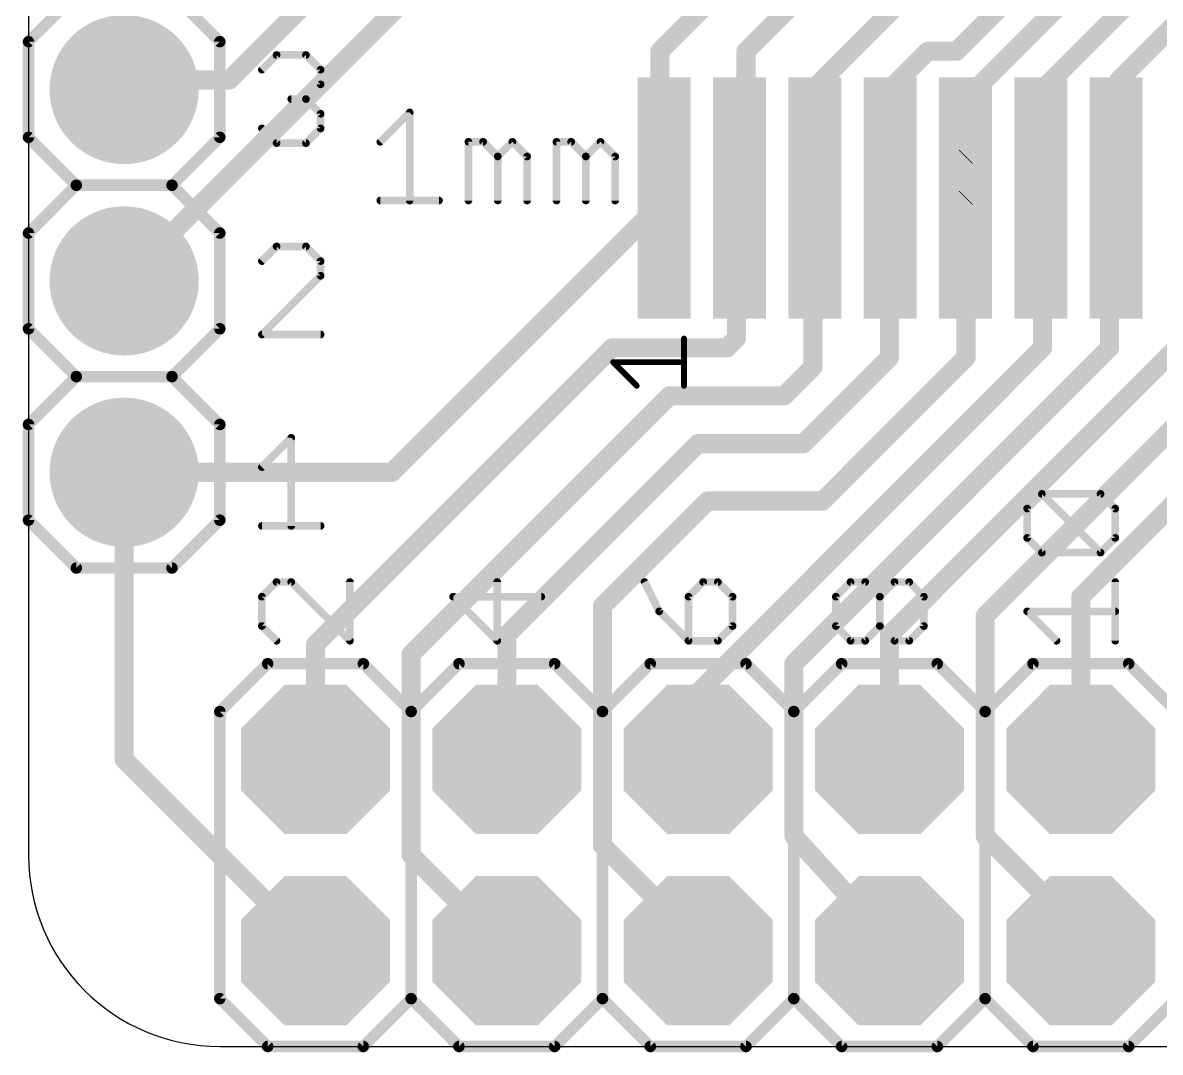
# Model space of a CAD drawing. Extents: x -28 to 28, y -5.2 to 53.3.
# Drawn here: x -28.02 to -12.92, y -5.16 to 8.51 of the extents above; entities that cross this region are included whole.
import ezdxf

# ---------------------------------------------------------------- set-up
doc = ezdxf.new("R2010")
doc.units = 0
for name, color, linetype in [('1', 12, 'CONTINUOUS'), ('17', 110, 'CONTINUOUS'), ('20', 53, 'CONTINUOUS'), ('21', 40, 'CONTINUOUS'), ('29', 253, 'CONTINUOUS'), ('51', 253, 'CONTINUOUS')]:
    doc.layers.add(name, color=color, linetype=linetype)

# ---------------------------------------------------------------- blocks, each defined once
blk = doc.blocks.new('RECT')
blk.add_solid([(-0.5, -0.5), (0.5, -0.5), (-0.5, 0.5), (0.5, 0.5)])
blk = doc.blocks.new('OCTAGONP')
at = {"const_width": 0.5}
blk.add_lwpolyline([(-0.25, -0.1036), (-0.25, 0.1036), (-0.1036, 0.25), (0.1036, 0.25), (0.25, 0.1036), (0.25, -0.1036), (0.1036, -0.25), (-0.1036, -0.25), (-0.25, -0.1036), (-0.25, 0.1036)], dxfattribs=at)
blk = doc.blocks.new('ROUNDP')
at = {"const_width": 0.5}
blk.add_lwpolyline([(0, -0.25, 1), (0, 0.25, 1), (0, -0.25)], format="xyb", dxfattribs=at)

msp = doc.modelspace()

# ---------------------------------------------------------------- linework, layer by layer
at = {"layer": '1', "const_width": 0.254}
for points in [[(-16.256, 11.43), (-19.558, 8.128)], [(-13.2, 10.549), (-15.621, 8.128)], [(-22.733, 10.287), (-25.273, 7.747)], [(-13.208, 9.779), (-15.494, 7.493)], [(-22.098, 9.652), (-26.67, 5.08)], [(-17.145, 9.398), (-18.415, 8.128)], [(-12.954, 9.144), (-14.478, 7.62)], [(-16.383, 8.763), (-17.526, 7.62)], [(-12.573, 8.636), (-13.462, 7.747)], [(-19.558, 8.128), (-19.558, 6.096)], [(-18.415, 8.128), (-18.415, 6.731)], [(-16.002, 8.128), (-16.51, 7.62)], [(-15.621, 8.128), (-16.002, 8.128)], [(-26.543, 7.747), (-26.67, 7.62)], [(-25.273, 7.747), (-26.543, 7.747)], [(-13.462, 7.747), (-13.462, 6.477)], [(-17.526, 7.62), (-17.526, 6.206)], [(-16.51, 7.62), (-16.51, 6.223)], [(-14.478, 7.62), (-14.478, 6.477)], [(-15.494, 7.493), (-15.494, 6.731)], [(-18.415, 6.731), (-18.542, 6.731)], [(-18.542, 6.731), (-18.542, 6.222)], [(-18.415, 6.731), (-18.415, 6.604)], [(-15.494, 6.731), (-15.5, 6.725)], [(-15.5, 6.725), (-15.5, 6.18)], [(-15.494, 6.731), (-15.494, 6.477)], [(-14.478, 6.477), (-14.605, 6.35)], [(-13.462, 6.477), (-13.589, 6.35)], [(-13.462, 6.477), (-13.5, 6.439)], [(-13.5, 6.439), (-13.5, 6.18)], [(-13.462, 6.477), (-13.462, 5.969)], [(-18.542, 6.222), (-18.542, 6.223)], [(-18.542, 6.222), (-18.5, 6.18)], [(-18.542, 6.222), (-18.542, 4.318)], [(-17.526, 6.206), (-17.526, 6.223)], [(-16.51, 6.223), (-16.51, 6.096)], [(-16.51, 6.223), (-16.5, 6.213)], [(-16.51, 6.223), (-16.51, 4.064)], [(-15.494, 6.186), (-15.494, 6.223)], [(-14.605, 6.35), (-14.5, 6.245)], [(-14.562, 6.18), (-14.605, 6.223)], [(-14.5, 6.245), (-14.5, 6.18)], [(-13.589, 6.35), (-13.589, 4.191)], [(-19.558, 6.096), (-23.114, 2.54)], [(-19.558, 6.096), (-19.5, 6.154)], [(-19.558, 6.096), (-19.558, 5.969)], [(-19.5, 6.18), (-19.5, 6.027)], [(-19.5, 6.154), (-19.5, 6.18)], [(-17.526, 6.206), (-17.526, 3.937)], [(-17.526, 6.206), (-17.5, 6.18)], [(-17.5, 6.18), (-17.5, 6.197)], [(-16.51, 6.096), (-16.5, 6.106)], [(-16.5, 6.213), (-16.5, 6.18)], [(-16.5, 6.18), (-16.5, 6.106)], [(-15.5, 6.18), (-15.494, 6.186)], [(-15.494, 6.186), (-15.494, 4.064)], [(-14.5, 6.18), (-14.562, 6.18)], [(-14.562, 6.18), (-14.478, 6.096)], [(-14.478, 6.096), (-14.478, 4.191)], [(-13.5, 6.18), (-13.5, 6.007)], [(-19.558, 5.969), (-19.5, 6.027)], [(-13.462, 5.969), (-13.5, 6.007)], [(-12.446, 4.445), (-16.51, 0.381)], [(-11.43, 4.445), (-15.24, 0.635)], [(-18.542, 4.318), (-18.669, 4.191)], [(-10.541, 4.318), (-13.97, 0.889)], [(-20.193, 4.191), (-24.13, 0.254)], [(-18.669, 4.191), (-20.193, 4.191)], [(-14.478, 4.191), (-19.05, -0.381)], [(-13.589, 4.191), (-17.78, 0)], [(-16.51, 4.064), (-17.653, 2.921)], [(-15.494, 4.064), (-17.399, 2.159)], [(-17.526, 3.937), (-17.907, 3.556)], [(-19.431, 3.556), (-22.86, 0.127)], [(-17.907, 3.556), (-19.431, 3.556)], [(-19.05, 2.921), (-21.59, 0.381)], [(-17.653, 2.921), (-19.05, 2.921)], [(-23.114, 2.54), (-26.67, 2.54)], [(-26.67, 2.54), (-26.67, -1.27)], [(-18.923, 2.159), (-20.32, 0.762)], [(-17.399, 2.159), (-18.923, 2.159)], [(-13.97, 0.889), (-13.97, -1.27)], [(-20.32, 0.762), (-20.32, -2.413)], [(-15.24, 0.635), (-15.24, -2.286)], [(-21.59, 0.381), (-21.59, -1.27)], [(-16.51, 0.381), (-16.51, -1.27)], [(-24.13, 0.254), (-24.13, -1.27)], [(-22.86, 0.127), (-22.86, -2.54)], [(-17.78, 0), (-17.78, -2.286)], [(-19.05, -0.381), (-19.05, -1.27)], [(-26.67, -1.27), (-24.13, -3.81)], [(-17.78, -2.286), (-16.51, -3.683)], [(-15.24, -2.286), (-13.97, -3.556)], [(-22.86, -2.54), (-21.59, -3.81)], [(-20.32, -2.413), (-19.05, -3.683)], [(-13.97, -3.556), (-13.97, -3.81)], [(-19.05, -3.683), (-19.05, -3.81)], [(-16.51, -3.683), (-16.51, -3.81)]]:
    msp.add_lwpolyline(points, dxfattribs=at)
at = {"layer": '1', "const_width": 0.127}
for points in [[(-19.4945, 8.128, 1), (-19.6215, 8.128)], [(-19.6029, 8.1729, 1), (-19.5131, 8.0831)], [(-18.3515, 8.128, 1), (-18.4785, 8.128)], [(-18.4599, 8.1729, 1), (-18.3701, 8.0831)], [(-16.002, 8.1915, 1), (-16.002, 8.0645)], [(-15.9571, 8.0831, 1), (-16.0469, 8.1729)], [(-15.6659, 8.1729, 1), (-15.5761, 8.0831)], [(-15.621, 8.0645, 1), (-15.621, 8.1915)], [(-26.543, 7.8105, 1), (-26.543, 7.6835)], [(-26.4981, 7.7021, 1), (-26.5879, 7.7919)], [(-25.3179, 7.7919, 1), (-25.2281, 7.7021)], [(-25.273, 7.6835, 1), (-25.273, 7.8105)], [(-13.3985, 7.747, 1), (-13.5255, 7.747)], [(-13.5069, 7.7919, 1), (-13.4171, 7.7021)], [(-26.7149, 7.6649, 1), (-26.6251, 7.5751)], [(-17.4625, 7.62, 1), (-17.5895, 7.62)], [(-17.5709, 7.6649, 1), (-17.4811, 7.5751)], [(-16.4465, 7.62, 1), (-16.5735, 7.62)], [(-16.5549, 7.6649, 1), (-16.4651, 7.5751)], [(-14.4145, 7.62, 1), (-14.5415, 7.62)], [(-14.5229, 7.6649, 1), (-14.4331, 7.5751)], [(-15.4305, 7.493, 1), (-15.5575, 7.493)], [(-15.5389, 7.5379, 1), (-15.4491, 7.4481)], [(-18.542, 6.7945, 1), (-18.542, 6.6675)], [(-18.4785, 6.731, 1), (-18.6055, 6.731)], [(-18.3515, 6.731, 1), (-18.4785, 6.731)], [(-18.415, 6.6675, 1), (-18.415, 6.7945)], [(-15.4365, 6.725, 1), (-15.5635, 6.725)], [(-15.5449, 6.7699, 1), (-15.4551, 6.6801)], [(-15.4305, 6.731, 1), (-15.5575, 6.731)], [(-15.4491, 6.6861, 1), (-15.5389, 6.7759)], [(-18.4785, 6.731, 1), (-18.3515, 6.731)], [(-18.4785, 6.604, 1), (-18.3515, 6.604)], [(-15.5575, 6.731, 1), (-15.4305, 6.731)], [(-15.5575, 6.477, 1), (-15.4305, 6.477)], [(-14.5415, 6.477, 1), (-14.4145, 6.477)], [(-14.4331, 6.4321, 1), (-14.5229, 6.5219)], [(-13.4365, 6.439, 1), (-13.5635, 6.439)], [(-13.5449, 6.4839, 1), (-13.4551, 6.3941)], [(-13.3985, 6.477, 1), (-13.5255, 6.477)], [(-13.5255, 6.477, 1), (-13.3985, 6.477)], [(-13.4171, 6.4321, 1), (-13.5069, 6.5219)], [(-13.4171, 6.4321, 1), (-13.5069, 6.5219)], [(-18.4785, 6.223, 1), (-18.6055, 6.223)], [(-18.4971, 6.2669, 1), (-18.5869, 6.1771)], [(-18.4785, 6.222, 1), (-18.6055, 6.222)], [(-17.4625, 6.223, 1), (-17.5895, 6.223)], [(-16.4465, 6.223, 1), (-16.5735, 6.223)], [(-16.4651, 6.2679, 1), (-16.5549, 6.1781)], [(-16.4465, 6.223, 1), (-16.5735, 6.223)], [(-15.4305, 6.223, 1), (-15.5575, 6.223)], [(-14.5601, 6.3949, 1), (-14.6499, 6.3051)], [(-14.6499, 6.3949, 1), (-14.5601, 6.3051)], [(-14.5601, 6.2679, 1), (-14.6499, 6.1781)], [(-14.4365, 6.245, 1), (-14.5635, 6.245)], [(-14.5449, 6.2001, 1), (-14.4551, 6.2899)], [(-13.5255, 6.35, 1), (-13.6525, 6.35)], [(-13.6339, 6.3949, 1), (-13.5441, 6.3051)], [(-19.4945, 6.096, 1), (-19.6215, 6.096)], [(-19.6029, 6.1409, 1), (-19.5131, 6.0511)], [(-19.5131, 6.0511, 1), (-19.6029, 6.1409)], [(-19.4365, 6.18, 1), (-19.5635, 6.18)], [(-19.4365, 6.18, 1), (-19.5635, 6.18)], [(-19.5635, 6.154, 1), (-19.4365, 6.154)], [(-19.4551, 6.1091, 1), (-19.5449, 6.1989)], [(-18.6055, 6.222, 1), (-18.4785, 6.222)], [(-18.6055, 6.222, 1), (-18.4785, 6.222)], [(-18.5449, 6.1351, 1), (-18.4551, 6.2249)], [(-17.4625, 6.206, 1), (-17.5895, 6.206)], [(-17.4811, 6.2509, 1), (-17.5709, 6.1611)], [(-17.5895, 6.206, 1), (-17.4625, 6.206)], [(-17.5895, 6.206, 1), (-17.4625, 6.206)], [(-17.4365, 6.197, 1), (-17.5635, 6.197)], [(-17.5635, 6.18, 1), (-17.4365, 6.18)], [(-17.5449, 6.1351, 1), (-17.4551, 6.2249)], [(-16.5735, 6.223, 1), (-16.4465, 6.223)], [(-16.5549, 6.1409, 1), (-16.4651, 6.0511)], [(-16.4365, 6.213, 1), (-16.5635, 6.213)], [(-16.4365, 6.18, 1), (-16.5635, 6.18)], [(-16.5635, 6.18, 1), (-16.4365, 6.18)], [(-16.5449, 6.1681, 1), (-16.4551, 6.2579)], [(-16.4551, 6.0611, 1), (-16.5449, 6.1509)], [(-15.5449, 6.2249, 1), (-15.4551, 6.1351)], [(-15.5635, 6.18, 1), (-15.4365, 6.18)], [(-15.4305, 6.186, 1), (-15.5575, 6.186)], [(-15.5575, 6.186, 1), (-15.4305, 6.186)], [(-15.4491, 6.1411, 1), (-15.5389, 6.2309)], [(-14.562, 6.2435, 1), (-14.562, 6.1165)], [(-14.5171, 6.2249, 1), (-14.6069, 6.1351)], [(-14.6069, 6.1351, 1), (-14.5171, 6.2249)], [(-14.5635, 6.18, 1), (-14.4365, 6.18)], [(-14.4145, 6.096, 1), (-14.5415, 6.096)], [(-14.5229, 6.0511, 1), (-14.4331, 6.1409)], [(-14.5, 6.1165, 1), (-14.5, 6.2435)], [(-13.4365, 6.18, 1), (-13.5635, 6.18)], [(-13.5635, 6.18, 1), (-13.4365, 6.18)], [(-19.6215, 6.096, 1), (-19.4945, 6.096)], [(-19.6029, 6.0139, 1), (-19.5131, 5.9241)], [(-19.5635, 6.027, 1), (-19.4365, 6.027)], [(-19.4551, 5.9821, 1), (-19.5449, 6.0719)], [(-16.5735, 6.096, 1), (-16.4465, 6.096)], [(-16.5635, 6.106, 1), (-16.4365, 6.106)], [(-13.4551, 6.0519, 1), (-13.5449, 5.9621)], [(-13.5635, 6.007, 1), (-13.4365, 6.007)], [(-13.5069, 5.9241, 1), (-13.4171, 6.0139)], [(-19.6215, 5.969, 1), (-19.4945, 5.969)], [(-13.5255, 5.969, 1), (-13.3985, 5.969)], [(-26.7149, 5.1249, 1), (-26.6251, 5.0351)], [(-18.6055, 4.318, 1), (-18.4785, 4.318)], [(-18.4971, 4.2731, 1), (-18.5869, 4.3629)], [(-20.193, 4.2545, 1), (-20.193, 4.1275)], [(-20.1481, 4.1461, 1), (-20.2379, 4.2359)], [(-18.7139, 4.2359, 1), (-18.6241, 4.1461)], [(-18.669, 4.1275, 1), (-18.669, 4.2545)], [(-14.5415, 4.191, 1), (-14.4145, 4.191)], [(-14.4331, 4.1461, 1), (-14.5229, 4.2359)], [(-13.6525, 4.191, 1), (-13.5255, 4.191)], [(-13.5441, 4.1461, 1), (-13.6339, 4.2359)], [(-16.5735, 4.064, 1), (-16.4465, 4.064)], [(-16.4651, 4.0191, 1), (-16.5549, 4.1089)], [(-15.5575, 4.064, 1), (-15.4305, 4.064)], [(-15.4491, 4.0191, 1), (-15.5389, 4.1089)], [(-17.5895, 3.937, 1), (-17.4625, 3.937)], [(-17.4811, 3.8921, 1), (-17.5709, 3.9819)], [(-19.431, 3.6195, 1), (-19.431, 3.4925)], [(-19.3861, 3.5111, 1), (-19.4759, 3.6009)], [(-17.9519, 3.6009, 1), (-17.8621, 3.5111)], [(-17.907, 3.4925, 1), (-17.907, 3.6195)], [(-19.05, 2.9845, 1), (-19.05, 2.8575)], [(-19.0051, 2.8761, 1), (-19.0949, 2.9659)], [(-17.6979, 2.9659, 1), (-17.6081, 2.8761)], [(-17.653, 2.8575, 1), (-17.653, 2.9845)], [(-26.67, 2.6035, 1), (-26.67, 2.4765)], [(-26.6065, 2.54, 1), (-26.7335, 2.54)], [(-23.1589, 2.5849, 1), (-23.0691, 2.4951)], [(-23.114, 2.4765, 1), (-23.114, 2.6035)], [(-18.923, 2.2225, 1), (-18.923, 2.0955)], [(-18.8781, 2.1141, 1), (-18.9679, 2.2039)], [(-17.4439, 2.2039, 1), (-17.3541, 2.1141)], [(-17.399, 2.0955, 1), (-17.399, 2.2225)], [(-13.9065, 0.889, 1), (-14.0335, 0.889)], [(-14.0149, 0.9339, 1), (-13.9251, 0.8441)], [(-20.2565, 0.762, 1), (-20.3835, 0.762)], [(-20.3649, 0.8069, 1), (-20.2751, 0.7171)], [(-15.1765, 0.635, 1), (-15.3035, 0.635)], [(-15.2849, 0.6799, 1), (-15.1951, 0.5901)], [(-21.5265, 0.381, 1), (-21.6535, 0.381)], [(-21.6349, 0.4259, 1), (-21.5451, 0.3361)], [(-16.4465, 0.381, 1), (-16.5735, 0.381)], [(-16.5549, 0.4259, 1), (-16.4651, 0.3361)], [(-24.0665, 0.254, 1), (-24.1935, 0.254)], [(-24.1749, 0.2989, 1), (-24.0851, 0.2091)], [(-22.7965, 0.127, 1), (-22.9235, 0.127)], [(-22.9049, 0.1719, 1), (-22.8151, 0.0821)], [(-17.7165, 0, 1), (-17.8435, 0)], [(-17.8249, 0.0449, 1), (-17.7351, -0.0449)], [(-18.9865, -0.381, 1), (-19.1135, -0.381)], [(-19.0949, -0.3361, 1), (-19.0051, -0.4259)], [(-26.6251, -1.2251, 1), (-26.7149, -1.3149)], [(-26.7335, -1.27, 1), (-26.6065, -1.27)], [(-24.1935, -1.27, 1), (-24.0665, -1.27)], [(-21.6535, -1.27, 1), (-21.5265, -1.27)], [(-19.1135, -1.27, 1), (-18.9865, -1.27)], [(-16.5735, -1.27, 1), (-16.4465, -1.27)], [(-14.0335, -1.27, 1), (-13.9065, -1.27)], [(-17.733, -2.2433, 1), (-17.827, -2.3287)], [(-17.8435, -2.286, 1), (-17.7165, -2.286)], [(-15.1951, -2.2411, 1), (-15.2849, -2.3309)], [(-15.3035, -2.286, 1), (-15.1765, -2.286)], [(-22.8151, -2.4951, 1), (-22.9049, -2.5849)], [(-20.2751, -2.3681, 1), (-20.3649, -2.4579)], [(-20.3835, -2.413, 1), (-20.2565, -2.413)], [(-22.9235, -2.54, 1), (-22.7965, -2.54)], [(-13.9065, -3.556, 1), (-14.0335, -3.556)], [(-14.0149, -3.6009, 1), (-13.9251, -3.5111)], [(-18.9865, -3.683, 1), (-19.1135, -3.683)], [(-19.0949, -3.7279, 1), (-19.0051, -3.6381)], [(-16.4465, -3.683, 1), (-16.5735, -3.683)], [(-16.557, -3.7257, 1), (-16.463, -3.6403)], [(-24.1749, -3.8549, 1), (-24.0851, -3.7651)], [(-21.6349, -3.8549, 1), (-21.5451, -3.7651)], [(-19.1135, -3.81, 1), (-18.9865, -3.81)], [(-16.5735, -3.81, 1), (-16.4465, -3.81)], [(-14.0335, -3.81, 1), (-13.9065, -3.81)]]:
    msp.add_lwpolyline(points, format="xyb", dxfattribs=at)
at = {"layer": '20'}
for p, q in [((-27.94, 50.8), (-27.94, -2.54)), ((-25.4, -5.08), (25.4, -5.08))]:
    msp.add_line(p, q, dxfattribs=at)
msp.add_arc((-25.4, -2.54), 2.54, 180, 270, dxfattribs=at)
at = {"layer": '21'}
for points, const_width in [([(-27.94, 8.255), (-27.305, 8.89)], 0.1524), ([(-26.035, 8.89), (-25.4, 8.255)], 0.1524), ([(-27.94, 6.985), (-27.94, 8.255)], 0.1524), ([(-25.4, 8.255), (-25.4, 6.985)], 0.1524), ([(-24.8412, 7.8833), (-24.6463, 8.0782)], 0.1016), ([(-24.6463, 8.0782), (-24.2565, 8.0782)], 0.1016), ([(-24.2565, 8.0782), (-24.0616, 7.8833)], 0.1016), ([(-24.0616, 7.8833), (-24.0616, 7.6884)], 0.1016), ([(-24.0616, 7.6884), (-24.2565, 7.4935)], 0.1016), ([(-24.2565, 7.4935), (-24.4514, 7.4935)], 0.1016), ([(-24.2565, 7.4935), (-24.0616, 7.2986)], 0.1016), ([(-24.0616, 7.2986), (-24.0616, 7.1037)], 0.1016), ([(-23.2694, 6.9264), (-22.8796, 7.3162)], 0.1016), ([(-22.8796, 7.3162), (-22.8796, 6.1468)], 0.1016), ([(-24.6463, 6.9088), (-24.8412, 7.1037)], 0.1016), ([(-24.0616, 7.1037), (-24.2565, 6.9088)], 0.1016), ([(-27.305, 6.35), (-27.94, 6.985)], 0.1524), ([(-25.4, 6.985), (-26.035, 6.35)], 0.1524), ([(-24.2565, 6.9088), (-24.6463, 6.9088)], 0.1016), ([(-22.1, 6.1468), (-22.1, 6.9264)], 0.1016), ([(-22.1, 6.9264), (-21.9051, 6.9264)], 0.1016), ([(-21.9051, 6.9264), (-21.7102, 6.7315)], 0.1016), ([(-21.7102, 6.7315), (-21.5153, 6.9264)], 0.1016), ([(-21.5153, 6.9264), (-21.3204, 6.7315)], 0.1016), ([(-20.9306, 6.1468), (-20.9306, 6.9264)], 0.1016), ([(-20.9306, 6.9264), (-20.7357, 6.9264)], 0.1016), ([(-20.7357, 6.9264), (-20.5408, 6.7315)], 0.1016), ([(-20.5408, 6.7315), (-20.3459, 6.9264)], 0.1016), ([(-20.3459, 6.9264), (-20.151, 6.7315)], 0.1016), ([(-21.7102, 6.7315), (-21.7102, 6.1468)], 0.1016), ([(-21.3204, 6.7315), (-21.3204, 6.1468)], 0.1016), ([(-20.5408, 6.7315), (-20.5408, 6.1468)], 0.1016), ([(-20.151, 6.7315), (-20.151, 6.1468)], 0.1016), ([(-27.94, 5.715), (-27.305, 6.35)], 0.1524), ([(-27.305, 6.35), (-26.035, 6.35)], 0.1524), ([(-26.035, 6.35), (-25.4, 5.715)], 0.1524), ([(-23.2694, 6.1468), (-22.4898, 6.1468)], 0.1016), ([(-27.94, 4.445), (-27.94, 5.715)], 0.1524), ([(-25.4, 5.715), (-25.4, 4.445)], 0.1524), ([(-24.6463, 5.5382), (-24.8412, 5.3433)], 0.1016), ([(-24.2565, 5.5382), (-24.6463, 5.5382)], 0.1016), ([(-24.0616, 5.3433), (-24.2565, 5.5382)], 0.1016), ([(-24.0616, 5.1484), (-24.0616, 5.3433)], 0.1016), ([(-24.8412, 4.3688), (-24.0616, 5.1484)], 0.1016), ([(-27.305, 3.81), (-27.94, 4.445)], 0.1524), ([(-25.4, 4.445), (-26.035, 3.81)], 0.1524), ([(-24.0616, 4.3688), (-24.8412, 4.3688)], 0.1016), ([(-19.2381, 3.6881), (-19.2381, 4.3152)], 0.0762), ([(-19.8652, 3.6881), (-20.1787, 4.0016)], 0.0762), ([(-20.1787, 4.0016), (-19.2381, 4.0016)], 0.0762), ([(-27.94, 3.175), (-27.305, 3.81)], 0.1524), ([(-27.305, 3.81), (-26.035, 3.81)], 0.1524), ([(-26.035, 3.81), (-25.4, 3.175)], 0.1524), ([(-27.94, 1.905), (-27.94, 3.175)], 0.1524), ([(-25.4, 3.175), (-25.4, 1.905)], 0.1524), ([(-24.8412, 2.6084), (-24.4514, 2.9982)], 0.1016), ([(-24.4514, 2.9982), (-24.4514, 1.8288)], 0.1016), ([(-14.6822, 2.0589), (-14.4873, 2.2538)], 0.1016), ([(-14.4873, 2.2538), (-13.7077, 2.2538)], 0.1016), ([(-13.7077, 1.4742), (-14.4873, 2.2538)], 0.1016), ([(-13.7077, 2.2538), (-13.5128, 2.0589)], 0.1016), ([(-27.94, 1.905), (-27.305, 1.27)], 0.1524), ([(-26.035, 1.27), (-25.4, 1.905)], 0.1524), ([(-14.6822, 1.6691), (-14.6822, 2.0589)], 0.1016), ([(-13.5128, 2.0589), (-13.5128, 1.6691)], 0.1016), ([(-24.8412, 1.8288), (-24.0616, 1.8288)], 0.1016), ([(-14.4873, 1.4742), (-14.6822, 1.6691)], 0.1016), ([(-13.5128, 1.6691), (-13.7077, 1.4742)], 0.1016), ([(-13.7077, 1.4742), (-14.4873, 1.4742)], 0.1016), ([(-27.305, 1.27), (-26.035, 1.27)], 0.1524), ([(-24.6473, 1.0844), (-24.8422, 0.8895)], 0.1016), ([(-24.4524, 1.0844), (-24.6473, 1.0844)], 0.1016), ([(-23.6728, 0.3048), (-24.4524, 1.0844)], 0.1016), ([(-23.6728, 1.0844), (-23.6728, 0.3048)], 0.1016), ([(-21.7175, 0.3048), (-21.7175, 1.0844)], 0.1016), ([(-19.7622, 1.0844), (-19.5673, 0.6946)], 0.1016), ([(-18.9826, 1.0844), (-19.1775, 0.8895)], 0.1016), ([(-18.7877, 1.0844), (-18.9826, 1.0844)], 0.1016), ([(-18.5928, 0.8895), (-18.7877, 1.0844)], 0.1016), ([(-17.2222, 0.8895), (-17.0273, 1.0844)], 0.1016), ([(-17.0273, 1.0844), (-16.8324, 1.0844)], 0.1016), ([(-16.8324, 1.0844), (-16.6375, 0.8895)], 0.1016), ([(-16.6375, 0.8895), (-16.4426, 1.0844)], 0.1016), ([(-16.4426, 1.0844), (-16.2477, 1.0844)], 0.1016), ([(-16.2477, 1.0844), (-16.0528, 0.8895)], 0.1016), ([(-13.5128, 0.3048), (-13.5128, 1.0844)], 0.1016), ([(-24.8422, 0.8895), (-24.8422, 0.4997)], 0.1016), ([(-21.1328, 0.8895), (-22.3022, 0.8895)], 0.1016), ([(-22.3022, 0.8895), (-21.7175, 0.3048)], 0.1016), ([(-19.1775, 0.8895), (-19.1775, 0.3048)], 0.1016), ([(-18.5928, 0.4997), (-18.5928, 0.8895)], 0.1016), ([(-17.2222, 0.4997), (-17.2222, 0.8895)], 0.1016), ([(-16.6375, 0.4997), (-16.6375, 0.8895)], 0.1016), ([(-16.0528, 0.8895), (-16.0528, 0.4997)], 0.1016), ([(-19.5673, 0.6946), (-19.1775, 0.3048)], 0.1016), ([(-14.2924, 0.3048), (-14.6822, 0.6946)], 0.1016), ([(-14.6822, 0.6946), (-13.5128, 0.6946)], 0.1016), ([(-24.8422, 0.4997), (-24.6473, 0.3048)], 0.1016), ([(-18.7877, 0.3048), (-18.5928, 0.4997)], 0.1016), ([(-17.0273, 0.3048), (-17.2222, 0.4997)], 0.1016), ([(-16.6375, 0.4997), (-16.8324, 0.3048)], 0.1016), ([(-16.4426, 0.3048), (-16.6375, 0.4997)], 0.1016), ([(-16.0528, 0.4997), (-16.2477, 0.3048)], 0.1016), ([(-19.1775, 0.3048), (-18.7877, 0.3048)], 0.1016), ([(-16.8324, 0.3048), (-17.0273, 0.3048)], 0.1016), ([(-16.2477, 0.3048), (-16.4426, 0.3048)], 0.1016), ([(-25.4, -0.635), (-24.765, 0)], 0.1524), ([(-24.765, 0), (-23.495, 0)], 0.1524), ([(-23.495, 0), (-22.86, -0.635)], 0.1524), ([(-22.86, -0.635), (-22.225, 0)], 0.1524), ([(-22.225, 0), (-20.955, 0)], 0.1524), ([(-20.955, 0), (-20.32, -0.635)], 0.1524), ([(-20.32, -0.635), (-19.685, 0)], 0.1524), ([(-19.685, 0), (-18.415, 0)], 0.1524), ([(-18.415, 0), (-17.78, -0.635)], 0.1524), ([(-17.78, -0.635), (-17.145, 0)], 0.1524), ([(-17.145, 0), (-15.875, 0)], 0.1524), ([(-15.875, 0), (-15.24, -0.635)], 0.1524), ([(-15.24, -0.635), (-14.605, 0)], 0.1524), ([(-14.605, 0), (-13.335, 0)], 0.1524), ([(-13.335, 0), (-12.7, -0.635)], 0.1524), ([(-25.4, -4.445), (-25.4, -0.635)], 0.1524), ([(-22.86, -0.635), (-22.86, -4.445)], 0.1524), ([(-20.32, -0.635), (-20.32, -4.445)], 0.1524), ([(-17.78, -0.635), (-17.78, -4.445)], 0.1524), ([(-15.24, -0.635), (-15.24, -4.445)], 0.1524), ([(-25.4, -4.445), (-24.765, -5.08)], 0.1524), ([(-23.495, -5.08), (-22.86, -4.445)], 0.1524), ([(-22.86, -4.445), (-22.225, -5.08)], 0.1524), ([(-20.955, -5.08), (-20.32, -4.445)], 0.1524), ([(-20.32, -4.445), (-19.685, -5.08)], 0.1524), ([(-18.415, -5.08), (-17.78, -4.445)], 0.1524), ([(-17.78, -4.445), (-17.145, -5.08)], 0.1524), ([(-15.875, -5.08), (-15.24, -4.445)], 0.1524), ([(-15.24, -4.445), (-14.605, -5.08)], 0.1524), ([(-13.335, -5.08), (-12.7, -4.445)], 0.1524), ([(-24.765, -5.08), (-23.495, -5.08)], 0.1524), ([(-22.225, -5.08), (-20.955, -5.08)], 0.1524), ([(-19.685, -5.08), (-18.415, -5.08)], 0.1524), ([(-17.145, -5.08), (-15.875, -5.08)], 0.1524), ([(-14.605, -5.08), (-13.335, -5.08)], 0.1524)]:
    msp.add_lwpolyline(points, dxfattribs=dict(at, const_width=const_width))
for points, const_width in [([(-27.9019, 8.255, 1), (-27.9781, 8.255)], 0.0762), ([(-27.9669, 8.2819, 1), (-27.9131, 8.2281)], 0.0762), ([(-25.3619, 8.255, 1), (-25.4381, 8.255)], 0.0762), ([(-25.4269, 8.2281, 1), (-25.3731, 8.2819)], 0.0762), ([(-24.6463, 8.1036, 1), (-24.6463, 8.0528)], 0.0508), ([(-24.6283, 8.0602, 1), (-24.6643, 8.0962)], 0.0508), ([(-24.2385, 8.0962, 1), (-24.2745, 8.0602)], 0.0508), ([(-24.2565, 8.0528, 1), (-24.2565, 8.1036)], 0.0508), ([(-24.8592, 7.9013, 1), (-24.8232, 7.8653)], 0.0508), ([(-24.0362, 7.8833, 1), (-24.087, 7.8833)], 0.0508), ([(-24.0796, 7.8653, 1), (-24.0436, 7.9013)], 0.0508), ([(-24.087, 7.6884, 1), (-24.0362, 7.6884)], 0.0508), ([(-24.0436, 7.6704, 1), (-24.0796, 7.7064)], 0.0508), ([(-24.4514, 7.5189, 1), (-24.4514, 7.4681)], 0.0508), ([(-24.2385, 7.5115, 1), (-24.2745, 7.4755)], 0.0508), ([(-24.2745, 7.5115, 1), (-24.2385, 7.4755)], 0.0508), ([(-24.2565, 7.4681, 1), (-24.2565, 7.5189)], 0.0508), ([(-24.0362, 7.2986, 1), (-24.087, 7.2986)], 0.0508), ([(-24.0796, 7.2806, 1), (-24.0436, 7.3166)], 0.0508), ([(-22.8542, 7.3162, 1), (-22.905, 7.3162)], 0.0508), ([(-22.8616, 7.2982, 1), (-22.8976, 7.3342)], 0.0508), ([(-24.8232, 7.1217, 1), (-24.8592, 7.0857)], 0.0508), ([(-24.087, 7.1037, 1), (-24.0362, 7.1037)], 0.0508), ([(-24.0436, 7.0857, 1), (-24.0796, 7.1217)], 0.0508), ([(-27.9781, 6.985, 1), (-27.9019, 6.985)], 0.0762), ([(-27.9131, 7.0119, 1), (-27.9669, 6.9581)], 0.0762), ([(-25.4381, 6.985, 1), (-25.3619, 6.985)], 0.0762), ([(-25.3731, 6.9581, 1), (-25.4269, 7.0119)], 0.0762), ([(-24.6463, 6.9342, 1), (-24.6463, 6.8834)], 0.0508), ([(-24.6643, 6.8908, 1), (-24.6283, 6.9268)], 0.0508), ([(-24.2745, 6.9268, 1), (-24.2385, 6.8908)], 0.0508), ([(-24.2565, 6.8834, 1), (-24.2565, 6.9342)], 0.0508), ([(-23.2874, 6.9444, 1), (-23.2514, 6.9084)], 0.0508), ([(-22.0746, 6.9264, 1), (-22.1254, 6.9264)], 0.0508), ([(-22.1, 6.9518, 1), (-22.1, 6.901)], 0.0508), ([(-21.8871, 6.9444, 1), (-21.9231, 6.9084)], 0.0508), ([(-21.9051, 6.901, 1), (-21.9051, 6.9518)], 0.0508), ([(-21.4973, 6.9444, 1), (-21.5333, 6.9084)], 0.0508), ([(-21.4973, 6.9084, 1), (-21.5333, 6.9444)], 0.0508), ([(-20.9052, 6.9264, 1), (-20.956, 6.9264)], 0.0508), ([(-20.9306, 6.9518, 1), (-20.9306, 6.901)], 0.0508), ([(-20.7177, 6.9444, 1), (-20.7537, 6.9084)], 0.0508), ([(-20.7357, 6.901, 1), (-20.7357, 6.9518)], 0.0508), ([(-20.3279, 6.9444, 1), (-20.3639, 6.9084)], 0.0508), ([(-20.3279, 6.9084, 1), (-20.3639, 6.9444)], 0.0508), ([(-21.7282, 6.7495, 1), (-21.6922, 6.7135)], 0.0508), ([(-21.6848, 6.7315, 1), (-21.7356, 6.7315)], 0.0508), ([(-21.7282, 6.7135, 1), (-21.6922, 6.7495)], 0.0508), ([(-21.295, 6.7315, 1), (-21.3458, 6.7315)], 0.0508), ([(-21.3384, 6.7135, 1), (-21.3024, 6.7495)], 0.0508), ([(-20.5588, 6.7495, 1), (-20.5228, 6.7135)], 0.0508), ([(-20.5154, 6.7315, 1), (-20.5662, 6.7315)], 0.0508), ([(-20.5588, 6.7135, 1), (-20.5228, 6.7495)], 0.0508), ([(-20.1256, 6.7315, 1), (-20.1764, 6.7315)], 0.0508), ([(-20.169, 6.7135, 1), (-20.133, 6.7495)], 0.0508), ([(-27.305, 6.3881, 1), (-27.305, 6.3119)], 0.0762), ([(-27.2781, 6.3231, 1), (-27.3319, 6.3769)], 0.0762), ([(-27.3319, 6.3231, 1), (-27.2781, 6.3769)], 0.0762), ([(-26.0081, 6.3769, 1), (-26.0619, 6.3231)], 0.0762), ([(-26.0619, 6.3769, 1), (-26.0081, 6.3231)], 0.0762), ([(-26.035, 6.3119, 1), (-26.035, 6.3881)], 0.0762), ([(-23.2694, 6.1722, 1), (-23.2694, 6.1214)], 0.0508), ([(-22.4898, 6.1214, 1), (-22.4898, 6.1722)], 0.0508), ([(-22.905, 6.1468, 1), (-22.8542, 6.1468)], 0.0508), ([(-22.1254, 6.1468, 1), (-22.0746, 6.1468)], 0.0508), ([(-21.7356, 6.1468, 1), (-21.6848, 6.1468)], 0.0508), ([(-21.3458, 6.1468, 1), (-21.295, 6.1468)], 0.0508), ([(-20.956, 6.1468, 1), (-20.9052, 6.1468)], 0.0508), ([(-20.5662, 6.1468, 1), (-20.5154, 6.1468)], 0.0508), ([(-20.1764, 6.1468, 1), (-20.1256, 6.1468)], 0.0508), ([(-27.9019, 5.715, 1), (-27.9781, 5.715)], 0.0762), ([(-27.9669, 5.7419, 1), (-27.9131, 5.6881)], 0.0762), ([(-25.3619, 5.715, 1), (-25.4381, 5.715)], 0.0762), ([(-25.4269, 5.6881, 1), (-25.3731, 5.7419)], 0.0762), ([(-24.6463, 5.5636, 1), (-24.6463, 5.5128)], 0.0508), ([(-24.6283, 5.5202, 1), (-24.6643, 5.5562)], 0.0508), ([(-24.2385, 5.5562, 1), (-24.2745, 5.5202)], 0.0508), ([(-24.2565, 5.5128, 1), (-24.2565, 5.5636)], 0.0508), ([(-24.8592, 5.3613, 1), (-24.8232, 5.3253)], 0.0508), ([(-24.0362, 5.3433, 1), (-24.087, 5.3433)], 0.0508), ([(-24.0796, 5.3253, 1), (-24.0436, 5.3613)], 0.0508), ([(-24.087, 5.1484, 1), (-24.0362, 5.1484)], 0.0508), ([(-24.0436, 5.1304, 1), (-24.0796, 5.1664)], 0.0508), ([(-27.9781, 4.445, 1), (-27.9019, 4.445)], 0.0762), ([(-27.9131, 4.4719, 1), (-27.9669, 4.4181)], 0.0762), ([(-25.4381, 4.445, 1), (-25.3619, 4.445)], 0.0762), ([(-25.3731, 4.4181, 1), (-25.4269, 4.4719)], 0.0762), ([(-24.8592, 4.3868, 1), (-24.8232, 4.3508)], 0.0508), ([(-24.8412, 4.3942, 1), (-24.8412, 4.3434)], 0.0508), ([(-24.0616, 4.3434, 1), (-24.0616, 4.3942)], 0.0508), ([(-19.219, 4.3152, 1), (-19.2571, 4.3152)], 0.0381), ([(-20.1652, 4.0151, 1), (-20.1922, 3.9882)], 0.0381), ([(-20.1787, 4.0207, 1), (-20.1787, 3.9826)], 0.0381), ([(-19.2381, 3.9826, 1), (-19.2381, 4.0207)], 0.0381), ([(-27.305, 3.8481, 1), (-27.305, 3.7719)], 0.0762), ([(-27.2781, 3.7831, 1), (-27.3319, 3.8369)], 0.0762), ([(-27.3319, 3.7831, 1), (-27.2781, 3.8369)], 0.0762), ([(-26.0081, 3.8369, 1), (-26.0619, 3.7831)], 0.0762), ([(-26.0619, 3.8369, 1), (-26.0081, 3.7831)], 0.0762), ([(-26.035, 3.7719, 1), (-26.035, 3.8481)], 0.0762), ([(-19.8786, 3.6746, 1), (-19.8517, 3.7016)], 0.0381), ([(-19.2571, 3.6881, 1), (-19.219, 3.6881)], 0.0381), ([(-27.9019, 3.175, 1), (-27.9781, 3.175)], 0.0762), ([(-27.9669, 3.2019, 1), (-27.9131, 3.1481)], 0.0762), ([(-25.3619, 3.175, 1), (-25.4381, 3.175)], 0.0762), ([(-25.4269, 3.1481, 1), (-25.3731, 3.2019)], 0.0762), ([(-24.426, 2.9982, 1), (-24.4768, 2.9982)], 0.0508), ([(-24.4334, 2.9802, 1), (-24.4694, 3.0162)], 0.0508), ([(-24.8592, 2.6264, 1), (-24.8232, 2.5904)], 0.0508), ([(-14.4693, 2.2718, 1), (-14.5053, 2.2358)], 0.0508), ([(-14.4873, 2.2792, 1), (-14.4873, 2.2284)], 0.0508), ([(-14.4693, 2.2358, 1), (-14.5053, 2.2718)], 0.0508), ([(-13.6897, 2.2718, 1), (-13.7257, 2.2358)], 0.0508), ([(-13.7077, 2.2284, 1), (-13.7077, 2.2792)], 0.0508), ([(-27.9131, 1.9319, 1), (-27.9669, 1.8781)], 0.0762), ([(-25.3731, 1.8781, 1), (-25.4269, 1.9319)], 0.0762), ([(-14.7002, 2.0769, 1), (-14.6642, 2.0409)], 0.0508), ([(-14.6568, 2.0589, 1), (-14.7076, 2.0589)], 0.0508), ([(-13.4874, 2.0589, 1), (-13.5382, 2.0589)], 0.0508), ([(-13.5308, 2.0409, 1), (-13.4948, 2.0769)], 0.0508), ([(-27.9781, 1.905, 1), (-27.9019, 1.905)], 0.0762), ([(-25.4381, 1.905, 1), (-25.3619, 1.905)], 0.0762), ([(-24.8412, 1.8542, 1), (-24.8412, 1.8034)], 0.0508), ([(-24.4768, 1.8288, 1), (-24.426, 1.8288)], 0.0508), ([(-24.0616, 1.8034, 1), (-24.0616, 1.8542)], 0.0508), ([(-14.6642, 1.6871, 1), (-14.7002, 1.6511)], 0.0508), ([(-14.7076, 1.6691, 1), (-14.6568, 1.6691)], 0.0508), ([(-13.5382, 1.6691, 1), (-13.4874, 1.6691)], 0.0508), ([(-13.4948, 1.6511, 1), (-13.5308, 1.6871)], 0.0508), ([(-14.4873, 1.4996, 1), (-14.4873, 1.4488)], 0.0508), ([(-14.5053, 1.4562, 1), (-14.4693, 1.4922)], 0.0508), ([(-13.7257, 1.4922, 1), (-13.6897, 1.4562)], 0.0508), ([(-13.7257, 1.4562, 1), (-13.6897, 1.4922)], 0.0508), ([(-13.7077, 1.4488, 1), (-13.7077, 1.4996)], 0.0508), ([(-27.305, 1.3081, 1), (-27.305, 1.2319)], 0.0762), ([(-27.3319, 1.2431, 1), (-27.2781, 1.2969)], 0.0762), ([(-26.0619, 1.2969, 1), (-26.0081, 1.2431)], 0.0762), ([(-26.035, 1.2319, 1), (-26.035, 1.3081)], 0.0762), ([(-24.6473, 1.1098, 1), (-24.6473, 1.059)], 0.0508), ([(-24.6293, 1.0664, 1), (-24.6653, 1.1024)], 0.0508), ([(-24.4344, 1.1024, 1), (-24.4704, 1.0664)], 0.0508), ([(-24.4524, 1.059, 1), (-24.4524, 1.1098)], 0.0508), ([(-23.6474, 1.0844, 1), (-23.6982, 1.0844)], 0.0508), ([(-21.6921, 1.0844, 1), (-21.7429, 1.0844)], 0.0508), ([(-19.7395, 1.0958, 1), (-19.7849, 1.073)], 0.0508), ([(-18.9826, 1.1098, 1), (-18.9826, 1.059)], 0.0508), ([(-18.9646, 1.0664, 1), (-19.0006, 1.1024)], 0.0508), ([(-18.7697, 1.1024, 1), (-18.8057, 1.0664)], 0.0508), ([(-18.7877, 1.059, 1), (-18.7877, 1.1098)], 0.0508), ([(-17.0273, 1.1098, 1), (-17.0273, 1.059)], 0.0508), ([(-17.0093, 1.0664, 1), (-17.0453, 1.1024)], 0.0508), ([(-16.8144, 1.1024, 1), (-16.8504, 1.0664)], 0.0508), ([(-16.8324, 1.059, 1), (-16.8324, 1.1098)], 0.0508), ([(-16.4426, 1.1098, 1), (-16.4426, 1.059)], 0.0508), ([(-16.4246, 1.0664, 1), (-16.4606, 1.1024)], 0.0508), ([(-16.2297, 1.1024, 1), (-16.2657, 1.0664)], 0.0508), ([(-16.2477, 1.059, 1), (-16.2477, 1.1098)], 0.0508), ([(-13.4874, 1.0844, 1), (-13.5382, 1.0844)], 0.0508), ([(-24.8602, 0.9075, 1), (-24.8242, 0.8715)], 0.0508), ([(-24.8168, 0.8895, 1), (-24.8676, 0.8895)], 0.0508), ([(-22.2842, 0.9075, 1), (-22.3202, 0.8715)], 0.0508), ([(-22.3022, 0.9149, 1), (-22.3022, 0.8641)], 0.0508), ([(-21.1328, 0.8641, 1), (-21.1328, 0.9149)], 0.0508), ([(-19.1955, 0.9075, 1), (-19.1595, 0.8715)], 0.0508), ([(-19.1521, 0.8895, 1), (-19.2029, 0.8895)], 0.0508), ([(-18.5674, 0.8895, 1), (-18.6182, 0.8895)], 0.0508), ([(-18.6108, 0.8715, 1), (-18.5748, 0.9075)], 0.0508), ([(-17.2402, 0.9075, 1), (-17.2042, 0.8715)], 0.0508), ([(-17.1968, 0.8895, 1), (-17.2476, 0.8895)], 0.0508), ([(-16.6555, 0.9075, 1), (-16.6195, 0.8715)], 0.0508), ([(-16.6121, 0.8895, 1), (-16.6629, 0.8895)], 0.0508), ([(-16.6555, 0.8715, 1), (-16.6195, 0.9075)], 0.0508), ([(-16.0274, 0.8895, 1), (-16.0782, 0.8895)], 0.0508), ([(-16.0708, 0.8715, 1), (-16.0348, 0.9075)], 0.0508), ([(-19.5493, 0.7126, 1), (-19.5853, 0.6766)], 0.0508), ([(-19.59, 0.6832, 1), (-19.5446, 0.706)], 0.0508), ([(-14.6642, 0.7126, 1), (-14.7002, 0.6766)], 0.0508), ([(-14.6822, 0.72, 1), (-14.6822, 0.6692)], 0.0508), ([(-13.5128, 0.6692, 1), (-13.5128, 0.72)], 0.0508), ([(-24.8242, 0.5177, 1), (-24.8602, 0.4817)], 0.0508), ([(-24.8676, 0.4997, 1), (-24.8168, 0.4997)], 0.0508), ([(-18.6182, 0.4997, 1), (-18.5674, 0.4997)], 0.0508), ([(-18.5748, 0.4817, 1), (-18.6108, 0.5177)], 0.0508), ([(-17.2042, 0.5177, 1), (-17.2402, 0.4817)], 0.0508), ([(-17.2476, 0.4997, 1), (-17.1968, 0.4997)], 0.0508), ([(-16.6195, 0.5177, 1), (-16.6555, 0.4817)], 0.0508), ([(-16.6629, 0.4997, 1), (-16.6121, 0.4997)], 0.0508), ([(-16.6195, 0.4817, 1), (-16.6555, 0.5177)], 0.0508), ([(-16.0782, 0.4997, 1), (-16.0274, 0.4997)], 0.0508), ([(-16.0348, 0.4817, 1), (-16.0708, 0.5177)], 0.0508), ([(-24.6653, 0.2868, 1), (-24.6293, 0.3228)], 0.0508), ([(-23.6982, 0.3048, 1), (-23.6474, 0.3048)], 0.0508), ([(-23.6908, 0.2868, 1), (-23.6548, 0.3228)], 0.0508), ([(-21.7429, 0.3048, 1), (-21.6921, 0.3048)], 0.0508), ([(-21.7355, 0.2868, 1), (-21.6995, 0.3228)], 0.0508), ([(-19.1775, 0.3302, 1), (-19.1775, 0.2794)], 0.0508), ([(-19.2029, 0.3048, 1), (-19.1521, 0.3048)], 0.0508), ([(-19.1955, 0.2868, 1), (-19.1595, 0.3228)], 0.0508), ([(-18.8057, 0.3228, 1), (-18.7697, 0.2868)], 0.0508), ([(-18.7877, 0.2794, 1), (-18.7877, 0.3302)], 0.0508), ([(-17.0273, 0.3302, 1), (-17.0273, 0.2794)], 0.0508), ([(-17.0453, 0.2868, 1), (-17.0093, 0.3228)], 0.0508), ([(-16.8504, 0.3228, 1), (-16.8144, 0.2868)], 0.0508), ([(-16.8324, 0.2794, 1), (-16.8324, 0.3302)], 0.0508), ([(-16.4426, 0.3302, 1), (-16.4426, 0.2794)], 0.0508), ([(-16.4606, 0.2868, 1), (-16.4246, 0.3228)], 0.0508), ([(-16.2657, 0.3228, 1), (-16.2297, 0.2868)], 0.0508), ([(-16.2477, 0.2794, 1), (-16.2477, 0.3302)], 0.0508), ([(-14.3104, 0.2868, 1), (-14.2744, 0.3228)], 0.0508), ([(-13.5382, 0.3048, 1), (-13.4874, 0.3048)], 0.0508), ([(-24.765, 0.0381, 1), (-24.765, -0.0381)], 0.0762), ([(-24.7381, -0.0269, 1), (-24.7919, 0.0269)], 0.0762), ([(-23.4681, 0.0269, 1), (-23.5219, -0.0269)], 0.0762), ([(-23.495, -0.0381, 1), (-23.495, 0.0381)], 0.0762), ([(-22.225, 0.0381, 1), (-22.225, -0.0381)], 0.0762), ([(-22.1981, -0.0269, 1), (-22.2519, 0.0269)], 0.0762), ([(-20.9281, 0.0269, 1), (-20.9819, -0.0269)], 0.0762), ([(-20.955, -0.0381, 1), (-20.955, 0.0381)], 0.0762), ([(-19.685, 0.0381, 1), (-19.685, -0.0381)], 0.0762), ([(-19.6581, -0.0269, 1), (-19.7119, 0.0269)], 0.0762), ([(-18.3881, 0.0269, 1), (-18.4419, -0.0269)], 0.0762), ([(-18.415, -0.0381, 1), (-18.415, 0.0381)], 0.0762), ([(-17.145, 0.0381, 1), (-17.145, -0.0381)], 0.0762), ([(-17.1181, -0.0269, 1), (-17.1719, 0.0269)], 0.0762), ([(-15.8481, 0.0269, 1), (-15.9019, -0.0269)], 0.0762), ([(-15.875, -0.0381, 1), (-15.875, 0.0381)], 0.0762), ([(-14.605, 0.0381, 1), (-14.605, -0.0381)], 0.0762), ([(-14.5781, -0.0269, 1), (-14.6319, 0.0269)], 0.0762), ([(-13.3081, 0.0269, 1), (-13.3619, -0.0269)], 0.0762), ([(-13.335, -0.0381, 1), (-13.335, 0.0381)], 0.0762), ([(-25.3619, -0.635, 1), (-25.4381, -0.635)], 0.0762), ([(-25.4269, -0.6081, 1), (-25.3731, -0.6619)], 0.0762), ([(-22.8219, -0.635, 1), (-22.8981, -0.635)], 0.0762), ([(-22.8869, -0.6081, 1), (-22.8331, -0.6619)], 0.0762), ([(-22.8869, -0.6619, 1), (-22.8331, -0.6081)], 0.0762), ([(-20.2819, -0.635, 1), (-20.3581, -0.635)], 0.0762), ([(-20.3469, -0.6081, 1), (-20.2931, -0.6619)], 0.0762), ([(-20.3469, -0.6619, 1), (-20.2931, -0.6081)], 0.0762), ([(-17.7419, -0.635, 1), (-17.8181, -0.635)], 0.0762), ([(-17.8069, -0.6081, 1), (-17.7531, -0.6619)], 0.0762), ([(-17.8069, -0.6619, 1), (-17.7531, -0.6081)], 0.0762), ([(-15.2019, -0.635, 1), (-15.2781, -0.635)], 0.0762), ([(-15.2669, -0.6081, 1), (-15.2131, -0.6619)], 0.0762), ([(-15.2669, -0.6619, 1), (-15.2131, -0.6081)], 0.0762), ([(-25.3731, -4.4181, 1), (-25.4269, -4.4719)], 0.0762), ([(-22.8331, -4.4181, 1), (-22.8869, -4.4719)], 0.0762), ([(-22.8331, -4.4719, 1), (-22.8869, -4.4181)], 0.0762), ([(-20.2931, -4.4181, 1), (-20.3469, -4.4719)], 0.0762), ([(-20.2931, -4.4719, 1), (-20.3469, -4.4181)], 0.0762), ([(-17.7531, -4.4181, 1), (-17.8069, -4.4719)], 0.0762), ([(-17.7531, -4.4719, 1), (-17.8069, -4.4181)], 0.0762), ([(-15.2131, -4.4181, 1), (-15.2669, -4.4719)], 0.0762), ([(-15.2131, -4.4719, 1), (-15.2669, -4.4181)], 0.0762), ([(-25.4381, -4.445, 1), (-25.3619, -4.445)], 0.0762), ([(-22.8981, -4.445, 1), (-22.8219, -4.445)], 0.0762), ([(-20.3581, -4.445, 1), (-20.2819, -4.445)], 0.0762), ([(-17.8181, -4.445, 1), (-17.7419, -4.445)], 0.0762), ([(-15.2781, -4.445, 1), (-15.2019, -4.445)], 0.0762), ([(-24.765, -5.0419, 1), (-24.765, -5.1181)], 0.0762), ([(-24.7919, -5.1069, 1), (-24.7381, -5.0531)], 0.0762), ([(-23.5219, -5.0531, 1), (-23.4681, -5.1069)], 0.0762), ([(-23.495, -5.1181, 1), (-23.495, -5.0419)], 0.0762), ([(-22.225, -5.0419, 1), (-22.225, -5.1181)], 0.0762), ([(-22.2519, -5.1069, 1), (-22.1981, -5.0531)], 0.0762), ([(-20.9819, -5.0531, 1), (-20.9281, -5.1069)], 0.0762), ([(-20.955, -5.1181, 1), (-20.955, -5.0419)], 0.0762), ([(-19.685, -5.0419, 1), (-19.685, -5.1181)], 0.0762), ([(-19.7119, -5.1069, 1), (-19.6581, -5.0531)], 0.0762), ([(-18.4419, -5.0531, 1), (-18.3881, -5.1069)], 0.0762), ([(-18.415, -5.1181, 1), (-18.415, -5.0419)], 0.0762), ([(-17.145, -5.0419, 1), (-17.145, -5.1181)], 0.0762), ([(-17.1719, -5.1069, 1), (-17.1181, -5.0531)], 0.0762), ([(-15.9019, -5.0531, 1), (-15.8481, -5.1069)], 0.0762), ([(-15.875, -5.1181, 1), (-15.875, -5.0419)], 0.0762), ([(-14.605, -5.0419, 1), (-14.605, -5.1181)], 0.0762), ([(-14.6319, -5.1069, 1), (-14.5781, -5.0531)], 0.0762), ([(-13.3619, -5.0531, 1), (-13.3081, -5.1069)], 0.0762), ([(-13.335, -5.1181, 1), (-13.335, -5.0419)], 0.0762)]:
    msp.add_lwpolyline(points, format="xyb", dxfattribs=dict(at, const_width=const_width))

# ---------------------------------------------------------------- block references
at = {"layer": '1', "xscale": 0.5, "yscale": 3}
for p in [(-19.5, 6.18), (-18.5, 6.18), (-17.5, 6.18), (-16.5, 6.18), (-15.5, 6.18), (-14.5, 6.18), (-13.5, 6.18)]:
    msp.add_blockref('RECT', p, dxfattribs=at)
at = {"layer": '17', "xscale": 1.778, "yscale": 1.778, "rotation": 180}
for p in [(-26.67, 7.62), (-26.67, 7.62), (-26.67, 5.08), (-26.67, 5.08), (-26.67, 2.54), (-26.67, 2.54)]:
    msp.add_blockref('ROUNDP', p, dxfattribs=at)
at = {"layer": '17', "xscale": 1.778, "yscale": 1.778}
for p in [(-24.13, -1.27), (-24.13, -1.27), (-21.59, -1.27), (-21.59, -1.27), (-19.05, -1.27), (-19.05, -1.27), (-16.51, -1.27), (-16.51, -1.27), (-13.97, -1.27), (-13.97, -1.27), (-24.13, -3.81), (-24.13, -3.81), (-21.59, -3.81), (-21.59, -3.81), (-19.05, -3.81), (-19.05, -3.81), (-16.51, -3.81), (-16.51, -3.81), (-13.97, -3.81), (-13.97, -3.81)]:
    msp.add_blockref('OCTAGONP', p, dxfattribs=at)
at = {"layer": '29', "xscale": 1.9812, "yscale": 1.9812, "rotation": 180}
for p in [(-26.67, 7.62), (-26.67, 5.08), (-26.67, 2.54)]:
    msp.add_blockref('ROUNDP', p, dxfattribs=at)
at = {"layer": '29'}
for name, p, xscale, yscale in [('RECT', (-19.5, 6.18), 0.7032, 3.2032), ('RECT', (-18.5, 6.18), 0.7032, 3.2032), ('RECT', (-17.5, 6.18), 0.7032, 3.2032), ('RECT', (-16.5, 6.18), 0.7032, 3.2032), ('RECT', (-15.5, 6.18), 0.7032, 3.2032), ('RECT', (-14.5, 6.18), 0.7032, 3.2032), ('RECT', (-13.5, 6.18), 0.7032, 3.2032), ('OCTAGONP', (-24.13, -1.27), 1.9812, 1.9812), ('OCTAGONP', (-21.59, -1.27), 1.9812, 1.9812), ('OCTAGONP', (-19.05, -1.27), 1.9812, 1.9812), ('OCTAGONP', (-16.51, -1.27), 1.9812, 1.9812), ('OCTAGONP', (-13.97, -1.27), 1.9812, 1.9812), ('OCTAGONP', (-24.13, -3.81), 1.9812, 1.9812), ('OCTAGONP', (-21.59, -3.81), 1.9812, 1.9812), ('OCTAGONP', (-19.05, -3.81), 1.9812, 1.9812), ('OCTAGONP', (-16.51, -3.81), 1.9812, 1.9812), ('OCTAGONP', (-13.97, -3.81), 1.9812, 1.9812)]:
    msp.add_blockref(name, p, dxfattribs=dict(at, xscale=xscale, yscale=yscale))
at = {"layer": '51', "xscale": 0.508, "yscale": 0.508, "rotation": 90}
for p in [(-26.67, 7.62), (-26.67, 5.08), (-26.67, 2.54)]:
    msp.add_blockref('RECT', p, dxfattribs=at)
at = {"layer": '51', "xscale": 0.508, "yscale": 0.508}
for p in [(-24.13, -1.27), (-21.59, -1.27), (-19.05, -1.27), (-16.51, -1.27), (-13.97, -1.27), (-24.13, -3.81), (-21.59, -3.81), (-19.05, -3.81), (-16.51, -3.81), (-13.97, -3.81)]:
    msp.add_blockref('RECT', p, dxfattribs=at)

doc.saveas('drawing.dxf')
